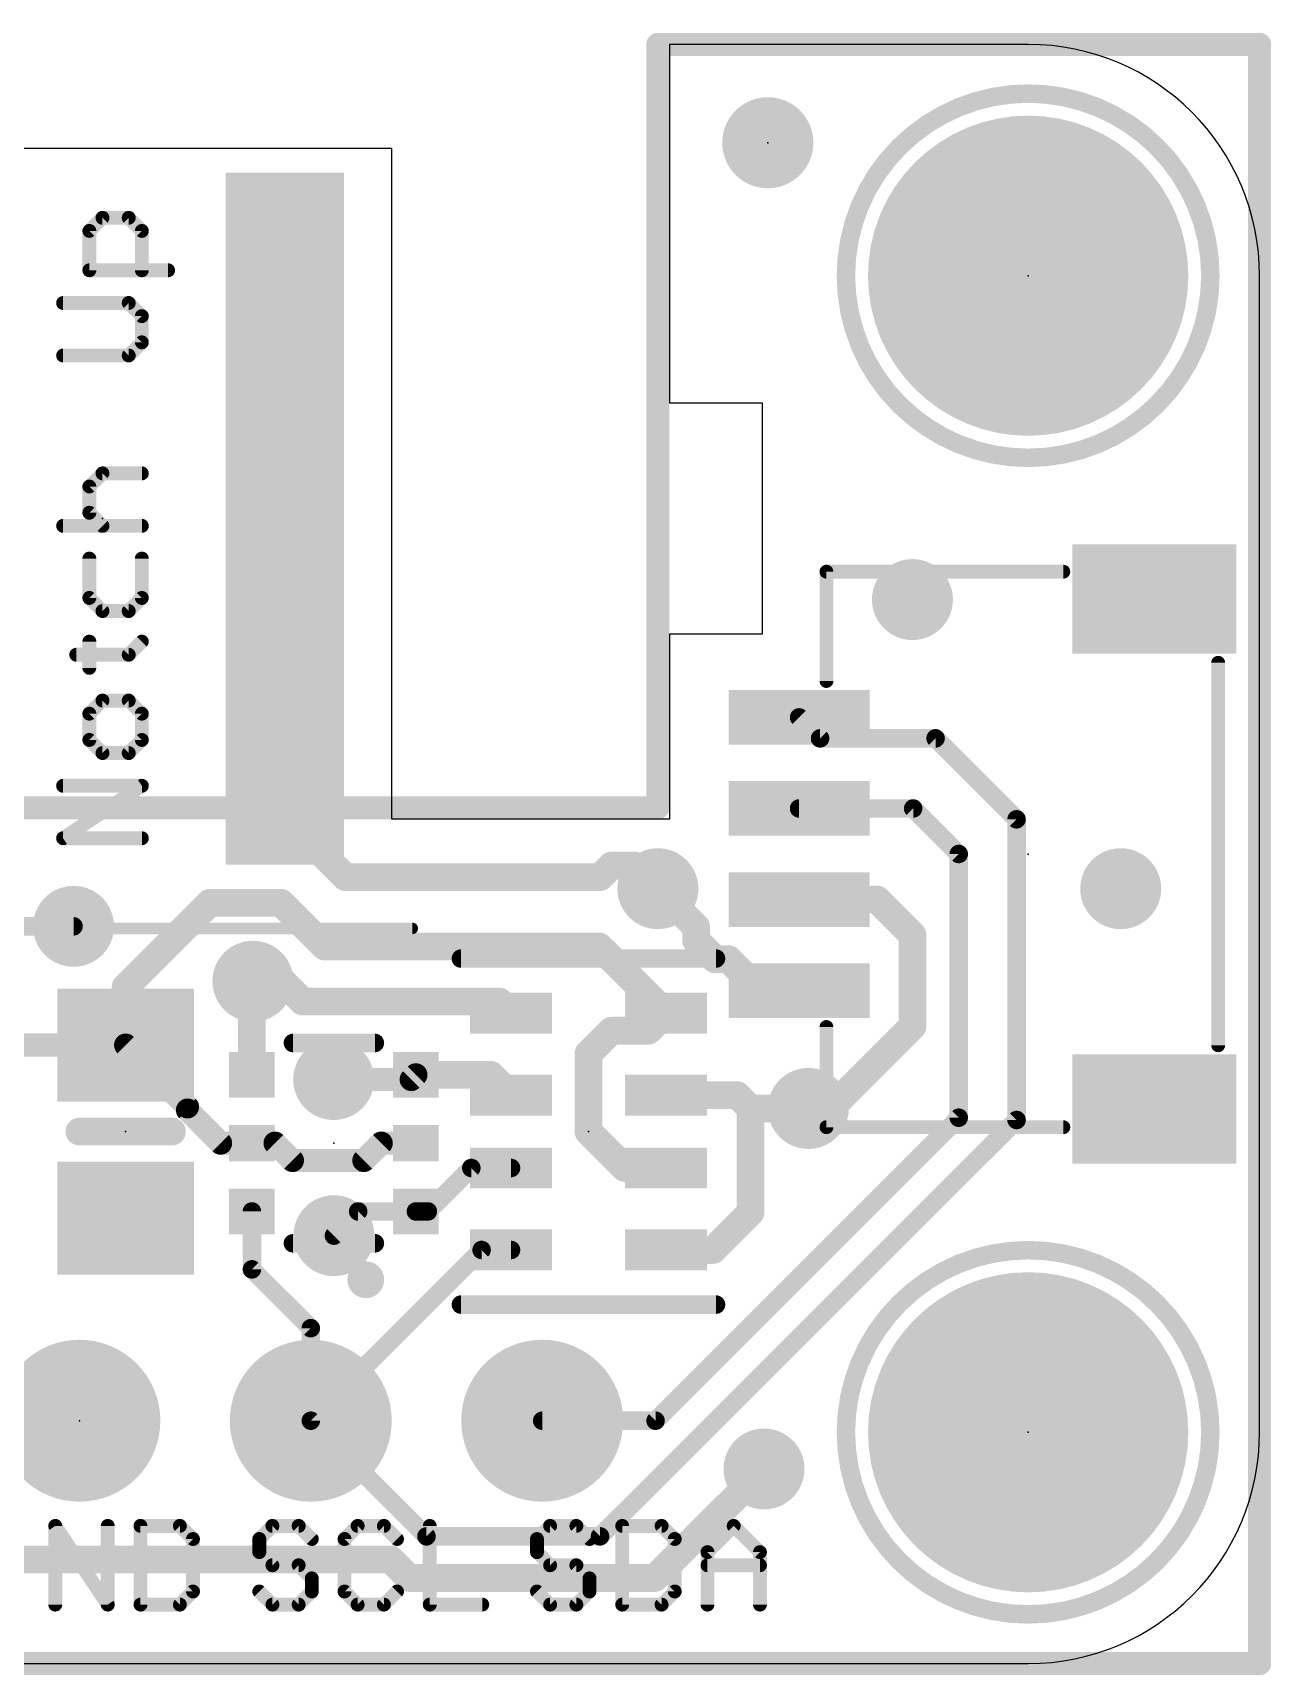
# Model space of a CAD drawing. Extents: x -12.8 to 12.8, y -12.7 to 5.3.
# Drawn here: x -0.76 to 12.83, y -12.7 to 5.33 of the extents above; entities that cross this region are included whole.
import ezdxf

# ---------------------------------------------------------------- set-up
doc = ezdxf.new("R2010")
doc.units = 0
for name, color, linetype in [('1', 12, 'CONTINUOUS'), ('17', 110, 'CONTINUOUS'), ('18', 110, 'CONTINUOUS'), ('20', 53, 'CONTINUOUS'), ('21', 40, 'CONTINUOUS'), ('23', 40, 'CONTINUOUS')]:
    doc.layers.add(name, color=color, linetype=linetype)

# ---------------------------------------------------------------- blocks, each defined once
blk = doc.blocks.new('RECT')
blk.add_solid([(-0.5, -0.5), (0.5, -0.5), (-0.5, 0.5), (0.5, 0.5)])
blk = doc.blocks.new('PIE')
at = {"const_width": 0.5}
blk.add_lwpolyline([(0, -0.25, 1), (0, 0.25, 1), (0, -0.25)], format="xyb", dxfattribs=at)
blk = doc.blocks.new('ROUNDP')
at = {"const_width": 0.5}
blk.add_lwpolyline([(0, -0.25, 1), (0, 0.25, 1), (0, -0.25)], format="xyb", dxfattribs=at)
blk = doc.blocks.new('ROUNDV')
at = {"const_width": 0.5}
blk.add_lwpolyline([(0, -0.25, 1), (0, 0.25, 1), (0, -0.25)], format="xyb", dxfattribs=at)

msp = doc.modelspace()

# ---------------------------------------------------------------- linework, layer by layer
at = {"layer": '1'}
for points, const_width in [([(6.096, -3.175), (6.096, 5.207)], 0.254), ([(6.096, 5.207), (12.7, 5.207)], 0.254), ([(12.7, 5.207), (12.7, -12.573)], 0.254), ([(2, 0), (2, -3.27)], 0.3048), ([(7.876, -2.413), (7.646, -2.183)], 0.2032), ([(9.144, -2.413), (7.876, -2.413)], 0.2032), ([(10.033, -3.302), (9.144, -2.413)], 0.2032), ([(-6.096, -3.175), (6.096, -3.175)], 0.254), ([(2, -3.27), (2.667, -3.937)], 0.3048), ([(7.646, -3.183), (8.898, -3.183)], 0.2032), ([(8.898, -3.183), (9.398, -3.683)], 0.2032), ([(10.033, -6.604), (10.033, -3.302)], 0.2032), ([(9.398, -3.683), (9.398, -6.5786)], 0.2032), ([(2.667, -3.937), (5.461, -3.937)], 0.3048), ([(5.461, -3.937), (5.588, -3.81)], 0.3048), ([(5.588, -3.81), (5.842, -3.81)], 0.3048), ([(5.842, -3.81), (6.096, -4.064)], 0.3048), ([(6.5154, -4.4834), (6.096, -4.064)], 0.3048), ([(1.1784, -4.2191), (0.254, -5.1435)], 0.3048), ([(1.9585, -4.2191), (1.1784, -4.2191)], 0.3048), ([(2.4384, -4.699), (1.9585, -4.2191)], 0.3048), ([(7.646, -4.183), (8.501, -4.183)], 0.3048), ([(8.501, -4.183), (8.89, -4.572)], 0.3048), ([(-0.3175, -4.4773), (-1.4917, -4.4773)], 0.2032), ([(6.5154, -4.6303), (6.5154, -4.4834)], 0.3048), ([(6.7237, -4.8386), (6.5154, -4.6303)], 0.3048), ([(8.89, -4.572), (8.89, -5.5764)], 0.3048), ([(5.452, -4.699), (2.4384, -4.699)], 0.3048), ([(6.184, -5.431), (5.452, -4.699)], 0.3048), ([(6.8706, -4.8386), (6.7237, -4.8386)], 0.3048), ([(7.215, -5.183), (6.8706, -4.8386)], 0.3048), ([(0.254, -5.1435), (0.254, -5.781)], 0.3048), ([(1.651, -5.08), (1.64, -5.091)], 0.3048), ([(1.64, -5.091), (1.64, -6.108)], 0.3048), ([(1.974, -5.08), (1.651, -5.08)], 0.3048), ([(2.198, -5.304), (1.974, -5.08)], 0.3048), ([(7.646, -5.183), (7.215, -5.183)], 0.3048), ([(4.357, -5.304), (2.198, -5.304)], 0.3048), ([(4.484, -5.431), (4.357, -5.304)], 0.3048), ([(6.184, -5.431), (5.9916, -5.6234)], 0.3048), ([(5.5867, -5.6234), (5.334, -5.8761)], 0.3048), ([(5.9916, -5.6234), (5.5867, -5.6234)], 0.3048), ([(8.89, -5.5764), (7.9894, -6.477)], 0.3048), ([(-1.2399, -5.781), (0.254, -5.781)], 0.254), ([(0.254, -5.781), (0.9328, -6.4598)], 0.254), ([(5.334, -5.8761), (5.334, -6.731)], 0.3048), ([(3.3885, -6.1595), (2.5377, -6.1595)], 0.254), ([(3.44, -6.108), (3.3885, -6.1595)], 0.254), ([(3.44, -6.108), (4.261, -6.108)], 0.3048), ([(4.261, -6.108), (4.484, -6.331)], 0.3048), ([(6.966, -6.331), (6.184, -6.331)], 0.3048), ([(7.112, -6.477), (6.966, -6.331)], 0.3048), ([(0.9328, -6.4598), (0.9328, -6.4948)], 0.254), ([(0.9328, -6.4948), (1.296, -6.858)], 0.254), ([(9.398, -6.5786), (6.0706, -9.906)], 0.2032), ([(7.112, -7.62), (7.112, -6.477)], 0.3048), ([(7.747, -6.477), (7.112, -6.477)], 0.3048), ([(7.9894, -6.477), (7.747, -6.477)], 0.3048), ([(5.334, -6.731), (5.734, -7.131)], 0.3048), ([(5.461, -11.176), (10.033, -6.604)], 0.2032), ([(1.296, -6.858), (1.64, -6.858)], 0.254), ([(1.894, -6.858), (1.64, -6.858)], 0.254), ([(2.0845, -7.0485), (1.894, -6.858)], 0.254), ([(3.059, -6.858), (2.8685, -7.0485)], 0.254), ([(3.44, -6.858), (3.059, -6.858)], 0.254), ([(2.8685, -7.0485), (2.0845, -7.0485)], 0.254), ([(3.5711, -7.608), (4.048, -7.131)], 0.2032), ([(4.048, -7.131), (4.484, -7.131)], 0.2032), ([(5.734, -7.131), (6.184, -7.131)], 0.3048), ([(1.64, -8.244), (1.64, -7.608)], 0.2032), ([(2.54, -7.874), (2.806, -7.608)], 0.2032), ([(2.806, -7.608), (3.44, -7.608)], 0.2032), ([(3.44, -7.608), (3.5711, -7.608)], 0.2032), ([(6.701, -8.031), (7.112, -7.62)], 0.3048), ([(4.161, -8.031), (2.286, -9.906)], 0.2032), ([(4.484, -8.031), (4.161, -8.031)], 0.2032), ([(6.184, -8.031), (6.701, -8.031)], 0.3048), ([(2.286, -8.89), (1.64, -8.244)], 0.2032), ([(2.286, -9.906), (2.286, -8.89)], 0.2032), ([(2.286, -9.906), (3.556, -11.176)], 0.2032), ([(6.0706, -9.906), (4.826, -9.906)], 0.2032), ([(6.0635, -11.6332), (7.2608, -10.4358)], 0.3048), ([(3.556, -11.176), (5.461, -11.176)], 0.2032), ([(3.1634, -11.43), (-3.81, -11.43)], 0.3048), ([(3.3666, -11.6332), (3.1634, -11.43)], 0.3048), ([(3.3666, -11.6332), (6.0635, -11.6332)], 0.3048), ([(12.7, -12.573), (-12.7, -12.573)], 0.254)]:
    msp.add_lwpolyline(points, dxfattribs=dict(at, const_width=const_width))
for points, const_width in [([(6.1595, 5.207, 1), (6.0325, 5.207)], 0.127), ([(6.096, 5.2705, 1), (6.096, 5.1435)], 0.127), ([(12.7635, 5.207, 1), (12.6365, 5.207)], 0.127), ([(12.7, 5.1435, 1), (12.7, 5.2705)], 0.127), ([(2.0762, 0, 1), (1.9238, 0)], 0.1524), ([(7.6819, -2.1471, 1), (7.6101, -2.2189)], 0.1016), ([(7.876, -2.3622, 1), (7.876, -2.4638)], 0.1016), ([(7.8401, -2.4489, 1), (7.9119, -2.3771)], 0.1016), ([(9.1799, -2.3771, 1), (9.1081, -2.4489)], 0.1016), ([(9.144, -2.4638, 1), (9.144, -2.3622)], 0.1016), ([(6.096, -3.2385, 1), (6.096, -3.1115)], 0.127), ([(2.0539, -3.2161, 1), (1.9461, -3.3239)], 0.1524), ([(1.9238, -3.27, 1), (2.0762, -3.27)], 0.1524), ([(6.0325, -3.175, 1), (6.1595, -3.175)], 0.127), ([(7.646, -3.1322, 1), (7.646, -3.2338)], 0.1016), ([(8.9339, -3.1471, 1), (8.8621, -3.2189)], 0.1016), ([(8.898, -3.2338, 1), (8.898, -3.1322)], 0.1016), ([(10.0838, -3.302, 1), (9.9822, -3.302)], 0.1016), ([(9.9971, -3.3379, 1), (10.0689, -3.2661)], 0.1016), ([(9.4488, -3.683, 1), (9.3472, -3.683)], 0.1016), ([(9.3621, -3.7189, 1), (9.4339, -3.6471)], 0.1016), ([(2.667, -3.8608, 1), (2.667, -4.0132)], 0.1524), ([(5.461, -4.0132, 1), (5.461, -3.8608)], 0.1524), ([(5.588, -3.7338, 1), (5.588, -3.8862)], 0.1524), ([(5.6419, -3.8639, 1), (5.5341, -3.7561)], 0.1524), ([(5.8959, -3.7561, 1), (5.7881, -3.8639)], 0.1524), ([(5.842, -3.8862, 1), (5.842, -3.7338)], 0.1524), ([(2.6131, -3.9909, 1), (2.7209, -3.8831)], 0.1524), ([(5.4071, -3.8831, 1), (5.5149, -3.9909)], 0.1524), ([(6.1499, -4.0101, 1), (6.0421, -4.1179)], 0.1524), ([(6.0421, -4.1179, 1), (6.1499, -4.0101)], 0.1524), ([(1.1784, -4.1429, 1), (1.1784, -4.2953)], 0.1524), ([(1.2323, -4.273, 1), (1.1245, -4.1652)], 0.1524), ([(2.0124, -4.1652, 1), (1.9046, -4.273)], 0.1524), ([(1.9585, -4.2953, 1), (1.9585, -4.1429)], 0.1524), ([(7.646, -4.1068, 1), (7.646, -4.2592)], 0.1524), ([(8.5549, -4.1291, 1), (8.4471, -4.2369)], 0.1524), ([(8.501, -4.2592, 1), (8.501, -4.1068)], 0.1524), ([(-0.3175, -4.5281, 1), (-0.3175, -4.4265)], 0.1016), ([(6.5916, -4.4834, 1), (6.4392, -4.4834)], 0.1524), ([(6.5693, -4.5764, 1), (6.4615, -4.6842)], 0.1524), ([(6.4615, -4.5373, 1), (6.5693, -4.4295)], 0.1524), ([(8.9662, -4.572, 1), (8.8138, -4.572)], 0.1524), ([(8.8361, -4.6259, 1), (8.9439, -4.5181)], 0.1524), ([(2.4384, -4.6228, 1), (2.4384, -4.7752)], 0.1524), ([(2.3845, -4.7529, 1), (2.4923, -4.6451)], 0.1524), ([(5.5059, -4.6451, 1), (5.3981, -4.7529)], 0.1524), ([(5.452, -4.7752, 1), (5.452, -4.6228)], 0.1524), ([(6.4392, -4.6303, 1), (6.5916, -4.6303)], 0.1524), ([(6.7237, -4.7624, 1), (6.7237, -4.9148)], 0.1524), ([(6.9245, -4.7847, 1), (6.8167, -4.8925)], 0.1524), ([(6.8706, -4.9148, 1), (6.8706, -4.7624)], 0.1524), ([(6.6698, -4.8925, 1), (6.7776, -4.7847)], 0.1524), ([(0.3302, -5.1435, 1), (0.1778, -5.1435)], 0.1524), ([(0.2001, -5.0896, 1), (0.3079, -5.1974)], 0.1524), ([(1.7162, -5.091, 1), (1.5638, -5.091)], 0.1524), ([(1.5861, -5.0371, 1), (1.6939, -5.1449)], 0.1524), ([(1.651, -5.0038, 1), (1.651, -5.1562)], 0.1524), ([(1.7049, -5.1339, 1), (1.5971, -5.0261)], 0.1524), ([(2.0279, -5.0261, 1), (1.9201, -5.1339)], 0.1524), ([(1.974, -5.1562, 1), (1.974, -5.0038)], 0.1524), ([(7.215, -5.1068, 1), (7.215, -5.2592)], 0.1524), ([(7.646, -5.2592, 1), (7.646, -5.1068)], 0.1524), ([(2.198, -5.2278, 1), (2.198, -5.3802)], 0.1524), ([(2.1441, -5.3579, 1), (2.2519, -5.2501)], 0.1524), ([(4.4109, -5.2501, 1), (4.3031, -5.3579)], 0.1524), ([(4.357, -5.3802, 1), (4.357, -5.2278)], 0.1524), ([(7.1611, -5.2369, 1), (7.2689, -5.1291)], 0.1524), ([(4.4301, -5.4849, 1), (4.5379, -5.3771)], 0.1524), ([(6.2379, -5.4849, 1), (6.1301, -5.3771)], 0.1524), ([(6.1301, -5.4849, 1), (6.2379, -5.3771)], 0.1524), ([(5.5867, -5.5472, 1), (5.5867, -5.6996)], 0.1524), ([(5.6406, -5.6773, 1), (5.5328, -5.5695)], 0.1524), ([(5.9377, -5.5695, 1), (6.0455, -5.6773)], 0.1524), ([(5.9916, -5.6996, 1), (5.9916, -5.5472)], 0.1524), ([(8.8138, -5.5764, 1), (8.9662, -5.5764)], 0.1524), ([(8.9439, -5.6303, 1), (8.8361, -5.5225)], 0.1524), ([(0.1778, -5.781, 1), (0.3302, -5.781)], 0.1524), ([(0.2989, -5.7361, 1), (0.2091, -5.8259)], 0.127), ([(0.254, -5.8445, 1), (0.254, -5.7175)], 0.127), ([(5.4102, -5.8761, 1), (5.2578, -5.8761)], 0.1524), ([(5.2801, -5.8222, 1), (5.3879, -5.93)], 0.1524), ([(1.5638, -6.108, 1), (1.7162, -6.108)], 0.1524), ([(2.5377, -6.096, 1), (2.5377, -6.223)], 0.127), ([(3.3436, -6.1146, 1), (3.4334, -6.2044)], 0.127), ([(3.44, -6.0318, 1), (3.44, -6.1842)], 0.1524), ([(3.3885, -6.223, 1), (3.3885, -6.096)], 0.127), ([(3.4849, -6.1529, 1), (3.3951, -6.0631)], 0.127), ([(4.3149, -6.0541, 1), (4.2071, -6.1619)], 0.1524), ([(4.261, -6.1842, 1), (4.261, -6.0318)], 0.1524), ([(4.4301, -6.3849, 1), (4.5379, -6.2771)], 0.1524), ([(6.184, -6.2548, 1), (6.184, -6.4072)], 0.1524), ([(7.0199, -6.2771, 1), (6.9121, -6.3849)], 0.1524), ([(6.966, -6.4072, 1), (6.966, -6.2548)], 0.1524), ([(0.9963, -6.4598, 1), (0.8693, -6.4598)], 0.127), ([(0.9777, -6.4499, 1), (0.8879, -6.5397)], 0.127), ([(0.8693, -6.4948, 1), (0.9963, -6.4948)], 0.127), ([(0.8879, -6.5047, 1), (0.9777, -6.4149)], 0.127), ([(7.1882, -6.477, 1), (7.0358, -6.477)], 0.1524), ([(7.112, -6.4008, 1), (7.112, -6.5532)], 0.1524), ([(7.0581, -6.5309, 1), (7.1659, -6.4231)], 0.1524), ([(7.747, -6.4008, 1), (7.747, -6.5532)], 0.1524), ([(7.747, -6.5532, 1), (7.747, -6.4008)], 0.1524), ([(7.9355, -6.4231, 1), (8.0433, -6.5309)], 0.1524), ([(7.9894, -6.5532, 1), (7.9894, -6.4008)], 0.1524), ([(9.4339, -6.6145, 1), (9.3621, -6.5427)], 0.1016), ([(5.3879, -6.6771, 1), (5.2801, -6.7849)], 0.1524), ([(5.2578, -6.731, 1), (5.4102, -6.731)], 0.1524), ([(9.3472, -6.5786, 1), (9.4488, -6.5786)], 0.1016), ([(9.9822, -6.604, 1), (10.0838, -6.604)], 0.1016), ([(10.0689, -6.6399, 1), (9.9971, -6.5681)], 0.1016), ([(1.296, -6.7945, 1), (1.296, -6.9215)], 0.127), ([(1.2511, -6.9029, 1), (1.3409, -6.8131)], 0.127), ([(1.64, -6.7945, 1), (1.64, -6.9215)], 0.127), ([(1.64, -6.9215, 1), (1.64, -6.7945)], 0.127), ([(1.9389, -6.8131, 1), (1.8491, -6.9029)], 0.127), ([(1.894, -6.9215, 1), (1.894, -6.7945)], 0.127), ([(3.059, -6.7945, 1), (3.059, -6.9215)], 0.127), ([(3.1039, -6.9029, 1), (3.0141, -6.8131)], 0.127), ([(3.44, -6.9215, 1), (3.44, -6.7945)], 0.127), ([(2.0845, -6.985, 1), (2.0845, -7.112)], 0.127), ([(2.0396, -7.0934, 1), (2.1294, -7.0036)], 0.127), ([(2.8236, -7.0036, 1), (2.9134, -7.0934)], 0.127), ([(2.8685, -7.112, 1), (2.8685, -6.985)], 0.127), ([(4.048, -7.0802, 1), (4.048, -7.1818)], 0.1016), ([(4.084, -7.1669, 1), (4.0121, -7.0951)], 0.1016), ([(4.484, -7.1818, 1), (4.484, -7.0802)], 0.1016), ([(5.734, -7.0548, 1), (5.734, -7.2072)], 0.1524), ([(5.6801, -7.1849, 1), (5.7879, -7.0771)], 0.1524), ([(6.184, -7.2072, 1), (6.184, -7.0548)], 0.1524), ([(1.6908, -7.608, 1), (1.5892, -7.608)], 0.1016), ([(2.806, -7.5572, 1), (2.806, -7.6588)], 0.1016), ([(2.8419, -7.6439, 1), (2.7701, -7.5721)], 0.1016), ([(3.44, -7.5572, 1), (3.44, -7.6588)], 0.1016), ([(3.44, -7.6588, 1), (3.44, -7.5572)], 0.1016), ([(3.5351, -7.5721, 1), (3.607, -7.6439)], 0.1016), ([(3.5711, -7.6588, 1), (3.5711, -7.5572)], 0.1016), ([(7.0358, -7.62, 1), (7.1882, -7.62)], 0.1524), ([(7.1659, -7.6739, 1), (7.0581, -7.5661)], 0.1524), ([(2.5041, -7.8381, 1), (2.5759, -7.9099)], 0.1016), ([(4.161, -7.9802, 1), (4.161, -8.0818)], 0.1016), ([(4.1969, -8.0669, 1), (4.1251, -7.9951)], 0.1016), ([(4.484, -8.0818, 1), (4.484, -7.9802)], 0.1016), ([(6.184, -7.9548, 1), (6.184, -8.1072)], 0.1524), ([(6.6471, -7.9771, 1), (6.7549, -8.0849)], 0.1524), ([(6.701, -8.1072, 1), (6.701, -7.9548)], 0.1524), ([(1.6759, -8.2081, 1), (1.6041, -8.2799)], 0.1016), ([(1.5892, -8.244, 1), (1.6908, -8.244)], 0.1016), ([(2.3368, -8.89, 1), (2.2352, -8.89)], 0.1016), ([(2.2501, -8.9259, 1), (2.3219, -8.8541)], 0.1016), ([(2.3219, -9.8701, 1), (2.2501, -9.9419)], 0.1016), ([(2.2501, -9.8701, 1), (2.3219, -9.9419)], 0.1016), ([(2.2352, -9.906, 1), (2.3368, -9.906)], 0.1016), ([(4.826, -9.8552, 1), (4.826, -9.9568)], 0.1016), ([(6.0347, -9.8701, 1), (6.1065, -9.9419)], 0.1016), ([(6.0706, -9.9568, 1), (6.0706, -9.8552)], 0.1016), ([(7.3147, -10.4897, 1), (7.207, -10.382)], 0.1524), ([(3.556, -11.1252, 1), (3.556, -11.2268)], 0.1016), ([(3.5201, -11.2119, 1), (3.5919, -11.1401)], 0.1016), ([(5.4251, -11.1401, 1), (5.4969, -11.2119)], 0.1016), ([(5.461, -11.2268, 1), (5.461, -11.1252)], 0.1016), ([(3.2173, -11.3761, 1), (3.1095, -11.4839)], 0.1524), ([(3.1634, -11.5062, 1), (3.1634, -11.3538)], 0.1524), ([(3.3666, -11.557, 1), (3.3666, -11.7094)], 0.1524), ([(3.3127, -11.6871, 1), (3.4205, -11.5793)], 0.1524), ([(6.0096, -11.5793, 1), (6.1174, -11.6871)], 0.1524), ([(6.0635, -11.7094, 1), (6.0635, -11.557)], 0.1524), ([(12.6365, -12.573, 1), (12.7635, -12.573)], 0.127), ([(12.7, -12.6365, 1), (12.7, -12.5095)], 0.127)]:
    msp.add_lwpolyline(points, format="xyb", dxfattribs=dict(at, const_width=const_width))
at = {"layer": '20'}
for p, q in [((10.16, 5.207), (6.223, 5.207)), ((6.223, 5.207), (6.223, 1.27)), ((3.175, 4.064), (-3.175, 4.064)), ((3.175, -3.302), (3.175, 4.064)), ((12.7, -10.033), (12.7, 2.667)), ((6.223, 1.27), (7.239, 1.27)), ((7.239, 1.27), (7.239, -1.27)), ((7.239, -1.27), (6.223, -1.27)), ((6.223, -1.27), (6.223, -3.302)), ((6.223, -3.302), (3.175, -3.302)), ((-10.16, -12.573), (10.16, -12.573))]:
    msp.add_line(p, q, dxfattribs=at)
for centre, start, end in [((10.16, 2.667), 0, 90), ((10.16, -10.033), 270, 0)]:
    msp.add_arc(centre, 2.54, start, end, dxfattribs=at)
at = {"layer": '21'}
for points, const_width in [([(10.16, 0.667, 1), (10.16, 4.667, 1), (10.16, 0.667)], 0.2032), ([(-0.0004, 3.3412, 1), (-0.0004, 3.265)], 0.0762), ([(0.0266, 3.2761, 1), (-0.0273, 3.33)], 0.0762), ([(0.3147, 3.33, 1), (0.2608, 3.2761)], 0.0762), ([(0.2877, 3.265, 1), (0.2877, 3.3412)], 0.0762), ([(-0.1063, 3.159, 1), (-0.1825, 3.159)], 0.0762), ([(-0.1714, 3.1859, 1), (-0.1175, 3.1321)], 0.0762), ([(0.4699, 3.159, 1), (0.3937, 3.159)], 0.0762), ([(0.4049, 3.1321, 1), (0.4587, 3.1859)], 0.0762), ([(-0.1444, 2.7649, 1), (-0.1444, 2.6887)], 0.0762), ([(-0.1825, 2.7268, 1), (-0.1063, 2.7268)], 0.0762), ([(0.3937, 2.7268, 1), (0.4699, 2.7268)], 0.0762), ([(0.7199, 2.6887, 1), (0.7199, 2.7649)], 0.0762), ([(-0.4325, 2.4056, 1), (-0.4325, 2.3294)], 0.0762), ([(0.3147, 2.3945, 1), (0.2608, 2.3406)], 0.0762), ([(0.2877, 2.3294, 1), (0.2877, 2.4056)], 0.0762), ([(0.4699, 2.2235, 1), (0.3937, 2.2235)], 0.0762), ([(0.4049, 2.1965, 1), (0.4587, 2.2504)], 0.0762), ([(0.4587, 1.9084, 1), (0.4049, 1.9623)], 0.0762), ([(-0.4325, 1.8294, 1), (-0.4325, 1.7532)], 0.0762), ([(0.2608, 1.8183, 1), (0.3147, 1.7644)], 0.0762), ([(0.2877, 1.7532, 1), (0.2877, 1.8294)], 0.0762), ([(0.3937, 1.9354, 1), (0.4699, 1.9354)], 0.0762), ([(-0.0004, 0.5346, 1), (-0.0004, 0.4584)], 0.0762), ([(0.0266, 0.4696, 1), (-0.0273, 0.5234)], 0.0762), ([(0.4318, 0.4584, 1), (0.4318, 0.5346)], 0.0762), ([(-0.1714, 0.3794, 1), (-0.1175, 0.3255)], 0.0762), ([(-0.1063, 0.3524, 1), (-0.1825, 0.3524)], 0.0762), ([(-0.1175, 0.0913, 1), (-0.1714, 0.0374)], 0.0762), ([(-0.1825, 0.0643, 1), (-0.1063, 0.0643)], 0.0762), ([(-0.4325, -0.0416, 1), (-0.4325, -0.1178)], 0.0762), ([(-0.0273, -0.1067, 1), (0.0266, -0.0528)], 0.0762), ([(0.4318, -0.1178, 1), (0.4318, -0.0416)], 0.0762), ([(-0.1063, -0.439, 1), (-0.1825, -0.439)], 0.0762), ([(0.4699, -0.439, 1), (0.3937, -0.439)], 0.0762), ([(7.9841, -0.583, 1), (7.9079, -0.583)], 0.0762), ([(7.946, -0.5449, 1), (7.946, -0.6211)], 0.0762), ([(10.546, -0.6211, 1), (10.546, -0.5449)], 0.0762), ([(-0.1175, -0.8442, 1), (-0.1714, -0.8981)], 0.0762), ([(-0.1825, -0.8712, 1), (-0.1063, -0.8712)], 0.0762), ([(0.3937, -0.8712, 1), (0.4699, -0.8712)], 0.0762), ([(0.4587, -0.8981, 1), (0.4049, -0.8442)], 0.0762), ([(-0.0004, -0.9771, 1), (-0.0004, -1.0533)], 0.0762), ([(-0.0273, -1.0422, 1), (0.0266, -0.9883)], 0.0762), ([(0.2608, -0.9883, 1), (0.3147, -1.0422)], 0.0762), ([(0.2877, -1.0533, 1), (0.2877, -0.9771)], 0.0762), ([(-0.2885, -1.4568, 1), (-0.2885, -1.533)], 0.0762), ([(-0.1063, -1.3508, 1), (-0.1825, -1.3508)], 0.0762), ([(0.2608, -1.4679, 1), (0.3147, -1.5218)], 0.0762), ([(0.2877, -1.533, 1), (0.2877, -1.4568)], 0.0762), ([(0.4587, -1.3777, 1), (0.4049, -1.3239)], 0.0762), ([(-0.1825, -1.6389, 1), (-0.1063, -1.6389)], 0.0762), ([(12.2841, -1.583, 1), (12.2079, -1.583)], 0.0762), ([(7.9079, -1.783, 1), (7.9841, -1.783)], 0.0762), ([(-0.0004, -1.9601, 1), (-0.0004, -2.0363)], 0.0762), ([(0.0266, -2.0252, 1), (-0.0273, -1.9713)], 0.0762), ([(0.3147, -1.9713, 1), (0.2608, -2.0252)], 0.0762), ([(0.2877, -2.0363, 1), (0.2877, -1.9601)], 0.0762), ([(-0.1714, -2.1153, 1), (-0.1175, -2.1692)], 0.0762), ([(-0.1063, -2.1423, 1), (-0.1825, -2.1423)], 0.0762), ([(0.4699, -2.1423, 1), (0.3937, -2.1423)], 0.0762), ([(0.4049, -2.1692, 1), (0.4587, -2.1153)], 0.0762), ([(-0.1175, -2.4034, 1), (-0.1714, -2.4573)], 0.0762), ([(-0.1825, -2.4304, 1), (-0.1063, -2.4304)], 0.0762), ([(-0.0004, -2.5363, 1), (-0.0004, -2.6125)], 0.0762), ([(-0.0273, -2.6014, 1), (0.0266, -2.5475)], 0.0762), ([(0.2608, -2.5475, 1), (0.3147, -2.6014)], 0.0762), ([(0.2877, -2.6125, 1), (0.2877, -2.5363)], 0.0762), ([(0.3937, -2.4304, 1), (0.4699, -2.4304)], 0.0762), ([(0.4587, -2.4573, 1), (0.4049, -2.4034)], 0.0762), ([(-0.4325, -2.8956, 1), (-0.4325, -2.9718)], 0.0762), ([(0.4529, -2.9654, 1), (0.4107, -2.902)], 0.0762), ([(0.4318, -2.9718, 1), (0.4318, -2.8956)], 0.0762), ([(-0.4537, -3.4783, 1), (-0.4114, -3.5417)], 0.0762), ([(-0.4325, -3.4719, 1), (-0.4325, -3.5481)], 0.0762), ([(0.4318, -3.5481, 1), (0.4318, -3.4719)], 0.0762), ([(3.4, -4.5317, 1), (3.4, -4.4683)], 0.0635), ([(3.934, -4.7802, 1), (3.934, -4.8818)], 0.1016), ([(6.734, -4.8818, 1), (6.734, -4.7802)], 0.1016), ([(7.9841, -5.583, 1), (7.9079, -5.583)], 0.0762), ([(2.09, -5.7072, 1), (2.09, -5.8088)], 0.1016), ([(2.99, -5.8088, 1), (2.99, -5.7072)], 0.1016), ([(12.2079, -5.783, 1), (12.2841, -5.783)], 0.0762), ([(-0.254, -6.6548, 1), (-0.254, -6.8072)], 0.1524), ([(0.762, -6.8072, 1), (0.762, -6.6548)], 0.1524), ([(7.946, -6.6449, 1), (7.946, -6.7211)], 0.0762), ([(7.9079, -6.683, 1), (7.9841, -6.683)], 0.0762), ([(10.546, -6.7211, 1), (10.546, -6.6449)], 0.0762), ([(2.09, -7.9072, 1), (2.09, -8.0088)], 0.1016), ([(2.99, -8.0088, 1), (2.99, -7.9072)], 0.1016), ([(10.16, -12.033, 1), (10.16, -8.033, 1), (10.16, -12.033)], 0.2032), ([(2.89, -8.458, 1), (2.89, -8.258, 1), (2.89, -8.458)], 0.2032), ([(3.934, -8.5802, 1), (3.934, -8.6818)], 0.1016), ([(6.734, -8.6818, 1), (6.734, -8.5802)], 0.1016), ([(-0.4869, -11.0398, 1), (-0.5503, -11.0821)], 0.0762), ([(-0.4805, -11.061, 1), (-0.5567, -11.061)], 0.0762), ([(0.0958, -11.061, 1), (0.0196, -11.061)], 0.0762), ([(0.4551, -11.061, 1), (0.3789, -11.061)], 0.0762), ([(0.417, -11.0229, 1), (0.417, -11.0991)], 0.0762), ([(0.8761, -11.034, 1), (0.8222, -11.0879)], 0.0762), ([(0.8491, -11.0991, 1), (0.8491, -11.0229)], 0.0762), ([(1.865, -11.0229, 1), (1.865, -11.0991)], 0.0762), ([(1.8919, -11.0879, 1), (1.838, -11.034)], 0.0762), ([(2.18, -11.034, 1), (2.1261, -11.0879)], 0.0762), ([(2.1531, -11.0991, 1), (2.1531, -11.0229)], 0.0762), ([(2.8005, -11.0229, 1), (2.8005, -11.0991)], 0.0762), ([(2.8274, -11.0879, 1), (2.7736, -11.034)], 0.0762), ([(3.1156, -11.034, 1), (3.0617, -11.0879)], 0.0762), ([(3.0886, -11.0991, 1), (3.0886, -11.0229)], 0.0762), ([(3.6301, -11.061, 1), (3.5539, -11.061)], 0.0762), ([(4.913, -11.0229, 1), (4.913, -11.0991)], 0.0762), ([(4.9399, -11.0879, 1), (4.886, -11.034)], 0.0762), ([(5.228, -11.034, 1), (5.1741, -11.0879)], 0.0762), ([(5.2011, -11.0991, 1), (5.2011, -11.0229)], 0.0762), ([(5.7425, -11.061, 1), (5.6663, -11.061)], 0.0762), ([(5.7044, -11.0229, 1), (5.7044, -11.0991)], 0.0762), ([(6.1636, -11.034, 1), (6.1097, -11.0879)], 0.0762), ([(6.1366, -11.0991, 1), (6.1366, -11.0229)], 0.0762), ([(6.955, -11.034, 1), (6.9011, -11.0879)], 0.0762), ([(6.955, -11.0879, 1), (6.9011, -11.034)], 0.0762), ([(1.0313, -11.205, 1), (0.9551, -11.205)], 0.0762), ([(0.9662, -11.232, 1), (1.0201, -11.1781)], 0.0762), ([(1.759, -11.205, 1), (1.6828, -11.205)], 0.0762), ([(1.694, -11.1781, 1), (1.7479, -11.232)], 0.0762), ([(2.2702, -11.232, 1), (2.3241, -11.1781)], 0.0762), ([(2.6945, -11.205, 1), (2.6183, -11.205)], 0.0762), ([(2.6295, -11.1781, 1), (2.6834, -11.232)], 0.0762), ([(3.2057, -11.232, 1), (3.2596, -11.1781)], 0.0762), ([(4.807, -11.205, 1), (4.7308, -11.205)], 0.0762), ([(4.742, -11.1781, 1), (4.7959, -11.232)], 0.0762), ([(5.3182, -11.232, 1), (5.3721, -11.1781)], 0.0762), ([(6.3188, -11.205, 1), (6.2426, -11.205)], 0.0762), ([(6.2537, -11.232, 1), (6.3076, -11.1781)], 0.0762), ([(1.7479, -11.3221, 1), (1.694, -11.376)], 0.0762), ([(1.6828, -11.3491, 1), (1.759, -11.3491)], 0.0762), ([(4.7959, -11.3221, 1), (4.742, -11.376)], 0.0762), ([(4.7308, -11.3491, 1), (4.807, -11.3491)], 0.0762), ([(6.613, -11.3221, 1), (6.6669, -11.376)], 0.0762), ([(6.6781, -11.3491, 1), (6.6019, -11.3491)], 0.0762), ([(7.2543, -11.3491, 1), (7.1781, -11.3491)], 0.0762), ([(7.1892, -11.376, 1), (7.2431, -11.3221)], 0.0762), ([(1.865, -11.455, 1), (1.865, -11.5312)], 0.0762), ([(1.838, -11.5201, 1), (1.8919, -11.4662)], 0.0762), ([(2.18, -11.4662, 1), (2.1261, -11.5201)], 0.0762), ([(2.1531, -11.5312, 1), (2.1531, -11.455)], 0.0762), ([(4.913, -11.455, 1), (4.913, -11.5312)], 0.0762), ([(4.886, -11.5201, 1), (4.9399, -11.4662)], 0.0762), ([(5.228, -11.4662, 1), (5.1741, -11.5201)], 0.0762), ([(5.2011, -11.5312, 1), (5.2011, -11.455)], 0.0762), ([(6.64, -11.455, 1), (6.64, -11.5312)], 0.0762), ([(7.2162, -11.5312, 1), (7.2162, -11.455)], 0.0762), ([(1.0201, -11.8082, 1), (0.9662, -11.7543)], 0.0762), ([(1.7479, -11.7543, 1), (1.694, -11.8082)], 0.0762), ([(2.3352, -11.6372, 1), (2.259, -11.6372)], 0.0762), ([(2.2702, -11.6641, 1), (2.3241, -11.6102)], 0.0762), ([(2.3241, -11.8082, 1), (2.2702, -11.7543)], 0.0762), ([(2.6834, -11.7543, 1), (2.6295, -11.8082)], 0.0762), ([(3.2596, -11.8082, 1), (3.2057, -11.7543)], 0.0762), ([(4.7959, -11.7543, 1), (4.742, -11.8082)], 0.0762), ([(5.3832, -11.6372, 1), (5.307, -11.6372)], 0.0762), ([(5.3182, -11.6641, 1), (5.3721, -11.6102)], 0.0762), ([(5.3721, -11.8082, 1), (5.3182, -11.7543)], 0.0762), ([(6.3076, -11.8082, 1), (6.2537, -11.7543)], 0.0762), ([(-0.5567, -11.9253, 1), (-0.4805, -11.9253)], 0.0762), ([(0.0196, -11.9253, 1), (0.0958, -11.9253)], 0.0762), ([(0.026, -11.9464, 1), (0.0894, -11.9042)], 0.0762), ([(0.417, -11.8872, 1), (0.417, -11.9634)], 0.0762), ([(0.3789, -11.9253, 1), (0.4551, -11.9253)], 0.0762), ([(0.8222, -11.8984, 1), (0.8761, -11.9522)], 0.0762), ([(0.8491, -11.9634, 1), (0.8491, -11.8872)], 0.0762), ([(0.9551, -11.7812, 1), (1.0313, -11.7812)], 0.0762), ([(1.865, -11.8872, 1), (1.865, -11.9634)], 0.0762), ([(1.838, -11.9522, 1), (1.8919, -11.8984)], 0.0762), ([(2.1261, -11.8984, 1), (2.18, -11.9522)], 0.0762), ([(2.1531, -11.9634, 1), (2.1531, -11.8872)], 0.0762), ([(2.259, -11.7812, 1), (2.3352, -11.7812)], 0.0762), ([(2.6183, -11.7812, 1), (2.6945, -11.7812)], 0.0762), ([(2.8005, -11.8872, 1), (2.8005, -11.9634)], 0.0762), ([(2.7736, -11.9522, 1), (2.8274, -11.8984)], 0.0762), ([(3.0617, -11.8984, 1), (3.1156, -11.9522)], 0.0762), ([(3.0886, -11.9634, 1), (3.0886, -11.8872)], 0.0762), ([(3.592, -11.8872, 1), (3.592, -11.9634)], 0.0762), ([(3.5539, -11.9253, 1), (3.6301, -11.9253)], 0.0762), ([(4.1682, -11.9634, 1), (4.1682, -11.8872)], 0.0762), ([(4.913, -11.8872, 1), (4.913, -11.9634)], 0.0762), ([(4.886, -11.9522, 1), (4.9399, -11.8984)], 0.0762), ([(5.1741, -11.8984, 1), (5.228, -11.9522)], 0.0762), ([(5.2011, -11.9634, 1), (5.2011, -11.8872)], 0.0762), ([(5.307, -11.7812, 1), (5.3832, -11.7812)], 0.0762), ([(5.7044, -11.8872, 1), (5.7044, -11.9634)], 0.0762), ([(5.6663, -11.9253, 1), (5.7425, -11.9253)], 0.0762), ([(6.1097, -11.8984, 1), (6.1636, -11.9522)], 0.0762), ([(6.1366, -11.9634, 1), (6.1366, -11.8872)], 0.0762), ([(6.2426, -11.7812, 1), (6.3188, -11.7812)], 0.0762), ([(6.6019, -11.9253, 1), (6.6781, -11.9253)], 0.0762), ([(7.1781, -11.9253, 1), (7.2543, -11.9253)], 0.0762)]:
    msp.add_lwpolyline(points, format="xyb", dxfattribs=dict(at, const_width=const_width))
for points, const_width in [([(-0.1444, 3.159), (-0.0004, 3.3031)], 0.1524), ([(-0.0004, 3.3031), (0.2877, 3.3031)], 0.1524), ([(0.2877, 3.3031), (0.4318, 3.159)], 0.1524), ([(-0.1444, 2.7268), (-0.1444, 3.159)], 0.1524), ([(0.4318, 3.159), (0.4318, 2.7268)], 0.1524), ([(0.7199, 2.7268), (-0.1444, 2.7268)], 0.1524), ([(0.2877, 2.3675), (-0.4325, 2.3675)], 0.1524), ([(0.4318, 2.2235), (0.2877, 2.3675)], 0.1524), ([(0.4318, 1.9354), (0.4318, 2.2235)], 0.1524), ([(0.2877, 1.7913), (0.4318, 1.9354)], 0.1524), ([(-0.4325, 1.7913), (0.2877, 1.7913)], 0.1524), ([(-0.1444, 0.3524), (-0.0004, 0.4965)], 0.1524), ([(-0.0004, 0.4965), (0.4318, 0.4965)], 0.1524), ([(-0.1444, 0.0643), (-0.1444, 0.3524)], 0.1524), ([(-0.0004, -0.0797), (-0.1444, 0.0643)], 0.1524), ([(-0.4325, -0.0797), (0.4318, -0.0797)], 0.1524), ([(-0.1444, -0.439), (-0.1444, -0.8712)], 0.1524), ([(0.4318, -0.8712), (0.4318, -0.439)], 0.1524), ([(7.946, -1.783), (7.946, -0.583)], 0.1524), ([(7.946, -0.583), (10.546, -0.583)], 0.1524), ([(-0.1444, -0.8712), (-0.0004, -1.0152)], 0.1524), ([(0.2877, -1.0152), (0.4318, -0.8712)], 0.1524), ([(-0.0004, -1.0152), (0.2877, -1.0152)], 0.1524), ([(-0.2885, -1.4949), (0.2877, -1.4949)], 0.1524), ([(-0.1444, -1.6389), (-0.1444, -1.3508)], 0.1524), ([(0.2877, -1.4949), (0.4318, -1.3508)], 0.1524), ([(12.246, -5.783), (12.246, -1.583)], 0.1524), ([(-0.0004, -1.9982), (-0.1444, -2.1423)], 0.1524), ([(0.2877, -1.9982), (-0.0004, -1.9982)], 0.1524), ([(0.4318, -2.1423), (0.2877, -1.9982)], 0.1524), ([(-0.1444, -2.1423), (-0.1444, -2.4304)], 0.1524), ([(0.4318, -2.4304), (0.4318, -2.1423)], 0.1524), ([(-0.1444, -2.4304), (-0.0004, -2.5744)], 0.1524), ([(-0.0004, -2.5744), (0.2877, -2.5744)], 0.1524), ([(0.2877, -2.5744), (0.4318, -2.4304)], 0.1524), ([(-0.4325, -3.51), (0.4318, -2.9337)], 0.1524), ([(0.4318, -2.9337), (-0.4325, -2.9337)], 0.1524), ([(0.4318, -3.51), (-0.4325, -3.51)], 0.1524), ([(-3.4, -4.5), (3.4, -4.5)], 0.127), ([(3.934, -4.831), (6.734, -4.831)], 0.2032), ([(7.946, -6.683), (7.946, -5.583)], 0.1524), ([(2.09, -5.758), (2.99, -5.758)], 0.2032), ([(0.762, -6.731), (-0.254, -6.731)], 0.3048), ([(10.546, -6.683), (7.946, -6.683)], 0.1524), ([(2.09, -7.958), (2.99, -7.958)], 0.2032), ([(6.734, -8.631), (3.934, -8.631)], 0.2032), ([(-0.5186, -11.9253), (-0.5186, -11.061)], 0.1524), ([(-0.5186, -11.061), (0.0577, -11.9253)], 0.1524), ([(0.0577, -11.9253), (0.0577, -11.061)], 0.1524), ([(0.417, -11.061), (0.417, -11.9253)], 0.1524), ([(0.8491, -11.061), (0.417, -11.061)], 0.1524), ([(0.9932, -11.205), (0.8491, -11.061)], 0.1524), ([(1.865, -11.061), (1.7209, -11.205)], 0.1524), ([(2.1531, -11.061), (1.865, -11.061)], 0.1524), ([(2.2971, -11.205), (2.1531, -11.061)], 0.1524), ([(2.8005, -11.061), (2.6564, -11.205)], 0.1524), ([(3.0886, -11.061), (2.8005, -11.061)], 0.1524), ([(3.2327, -11.205), (3.0886, -11.061)], 0.1524), ([(3.592, -11.061), (3.592, -11.9253)], 0.1524), ([(4.913, -11.061), (4.7689, -11.205)], 0.1524), ([(5.2011, -11.061), (4.913, -11.061)], 0.1524), ([(5.3451, -11.205), (5.2011, -11.061)], 0.1524), ([(5.7044, -11.061), (5.7044, -11.9253)], 0.1524), ([(6.1366, -11.061), (5.7044, -11.061)], 0.1524), ([(6.2807, -11.205), (6.1366, -11.061)], 0.1524), ([(6.64, -11.3491), (6.9281, -11.061)], 0.1524), ([(6.9281, -11.061), (7.2162, -11.3491)], 0.1524), ([(0.9932, -11.7812), (0.9932, -11.205)], 0.1524), ([(1.7209, -11.205), (1.7209, -11.3491)], 0.1524), ([(2.6564, -11.205), (2.6564, -11.7812)], 0.1524), ([(4.7689, -11.205), (4.7689, -11.3491)], 0.1524), ([(6.2807, -11.7812), (6.2807, -11.205)], 0.1524), ([(1.7209, -11.3491), (1.865, -11.4931)], 0.1524), ([(4.7689, -11.3491), (4.913, -11.4931)], 0.1524), ([(6.64, -11.9253), (6.64, -11.3491)], 0.1524), ([(7.2162, -11.3491), (7.2162, -11.9253)], 0.1524), ([(1.865, -11.4931), (2.1531, -11.4931)], 0.1524), ([(2.1531, -11.4931), (2.2971, -11.6372)], 0.1524), ([(4.913, -11.4931), (5.2011, -11.4931)], 0.1524), ([(5.2011, -11.4931), (5.3451, -11.6372)], 0.1524), ([(6.64, -11.4931), (7.2162, -11.4931)], 0.1524), ([(0.8491, -11.9253), (0.9932, -11.7812)], 0.1524), ([(1.865, -11.9253), (1.7209, -11.7812)], 0.1524), ([(2.2971, -11.7812), (2.1531, -11.9253)], 0.1524), ([(2.2971, -11.6372), (2.2971, -11.7812)], 0.1524), ([(2.6564, -11.7812), (2.8005, -11.9253)], 0.1524), ([(3.0886, -11.9253), (3.2327, -11.7812)], 0.1524), ([(4.913, -11.9253), (4.7689, -11.7812)], 0.1524), ([(5.3451, -11.7812), (5.2011, -11.9253)], 0.1524), ([(5.3451, -11.6372), (5.3451, -11.7812)], 0.1524), ([(6.1366, -11.9253), (6.2807, -11.7812)], 0.1524), ([(0.417, -11.9253), (0.8491, -11.9253)], 0.1524), ([(2.1531, -11.9253), (1.865, -11.9253)], 0.1524), ([(2.8005, -11.9253), (3.0886, -11.9253)], 0.1524), ([(3.592, -11.9253), (4.1682, -11.9253)], 0.1524), ([(5.2011, -11.9253), (4.913, -11.9253)], 0.1524), ([(5.7044, -11.9253), (6.1366, -11.9253)], 0.1524)]:
    msp.add_lwpolyline(points, dxfattribs=dict(at, const_width=const_width))
at = {"layer": '23'}
for p in [(7.3025, 4.1275), (10.16, 2.667), (0, 0), (10.16, -3.683), (0.254, -6.731), (5.334, -6.731), (2.54, -6.858), (-0.254, -9.906), (10.16, -10.033)]:
    msp.add_point(p, dxfattribs=at)

# ---------------------------------------------------------------- block references
at = {"layer": '1'}
msp.add_blockref('PIE', (7.3025, 4.1275), dxfattribs=at)
for p, xscale, yscale, rotation in [((2, 0), 7.6, 1.3, 270), ((11.546, -0.883), 1.8, 1.2, 180), ((7.646, -2.183), 1.55, 0.6, 180), ((7.646, -3.183), 1.55, 0.6, 180), ((7.646, -4.183), 1.55, 0.6, 180), ((7.646, -5.183), 1.55, 0.6, 180), ((0.254, -5.781), 1.24, 1.5, 270), ((4.484, -5.431), 0.45, 0.9, 90), ((6.184, -5.431), 0.45, 0.9, 90), ((1.64, -6.108), 0.5, 0.5, 90), ((3.44, -6.108), 0.5, 0.5, 90), ((11.546, -6.483), 1.8, 1.2, 180), ((4.484, -6.331), 0.45, 0.9, 90), ((6.184, -6.331), 0.45, 0.9, 90), ((1.64, -6.858), 0.4, 0.5, 90), ((3.44, -6.858), 0.4, 0.5, 90), ((4.484, -7.131), 0.45, 0.9, 90), ((6.184, -7.131), 0.45, 0.9, 90), ((0.254, -7.681), 1.24, 1.5, 270), ((1.64, -7.608), 0.5, 0.5, 90), ((3.44, -7.608), 0.5, 0.5, 90), ((4.484, -8.031), 0.45, 0.9, 90), ((6.184, -8.031), 0.45, 0.9, 90)]:
    msp.add_blockref('RECT', p, dxfattribs=dict(at, xscale=xscale, yscale=yscale, rotation=rotation))
at = {"layer": '17', "xscale": 3.516, "yscale": 3.516}
for p in [(10.16, 2.667), (10.16, -10.033)]:
    msp.add_blockref('ROUNDP', p, dxfattribs=at)
at = {"layer": '17', "xscale": 1.778, "yscale": 1.778, "rotation": 90}
for p in [(-0.254, -9.906), (2.286, -9.906), (4.826, -9.906)]:
    msp.add_blockref('ROUNDP', p, dxfattribs=at)
at = {"layer": '18', "xscale": 0.889, "yscale": 0.889}
for p in [(8.89, -0.889), (8.89, -0.889), (6.096, -4.064), (6.096, -4.064), (11.176, -4.064), (11.176, -4.064), (-0.3175, -4.4773), (-0.3175, -4.4773), (1.651, -5.08), (1.651, -5.08), (2.5377, -6.1595), (2.5377, -6.1595), (7.747, -6.477), (7.747, -6.477), (2.54, -7.874), (2.54, -7.874), (7.2608, -10.4358), (7.2608, -10.4358)]:
    msp.add_blockref('ROUNDV', p, dxfattribs=at)

doc.saveas('drawing.dxf')
